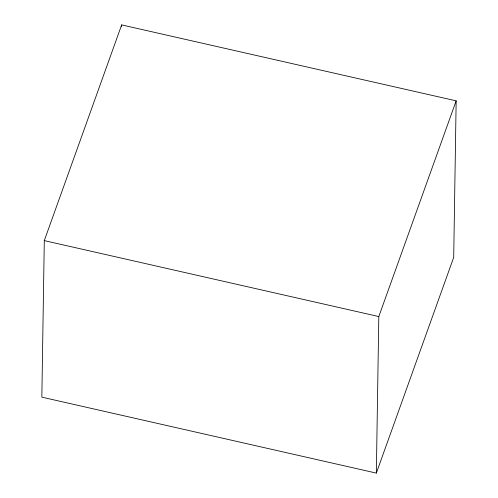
<?xml version="1.0" encoding="UTF-8"?>
<svg xmlns="http://www.w3.org/2000/svg" width="498" height="498" viewBox="0 0 498 498"><rect width="100%" height="100%" fill="white"/><g stroke="black" fill="none" stroke-linecap="round" stroke-linejoin="round"><path stroke-width="0.75" d="M44.297 240.615L41.838 397.155L376.345 473.1L453.703 257.385L456.162 100.845L121.655 24.9L44.297 240.615L378.81 316.56L376.345 473.1M121.63 26.45L121.655 24.9M378.81 316.56L456.162 100.845"/></g></svg>
